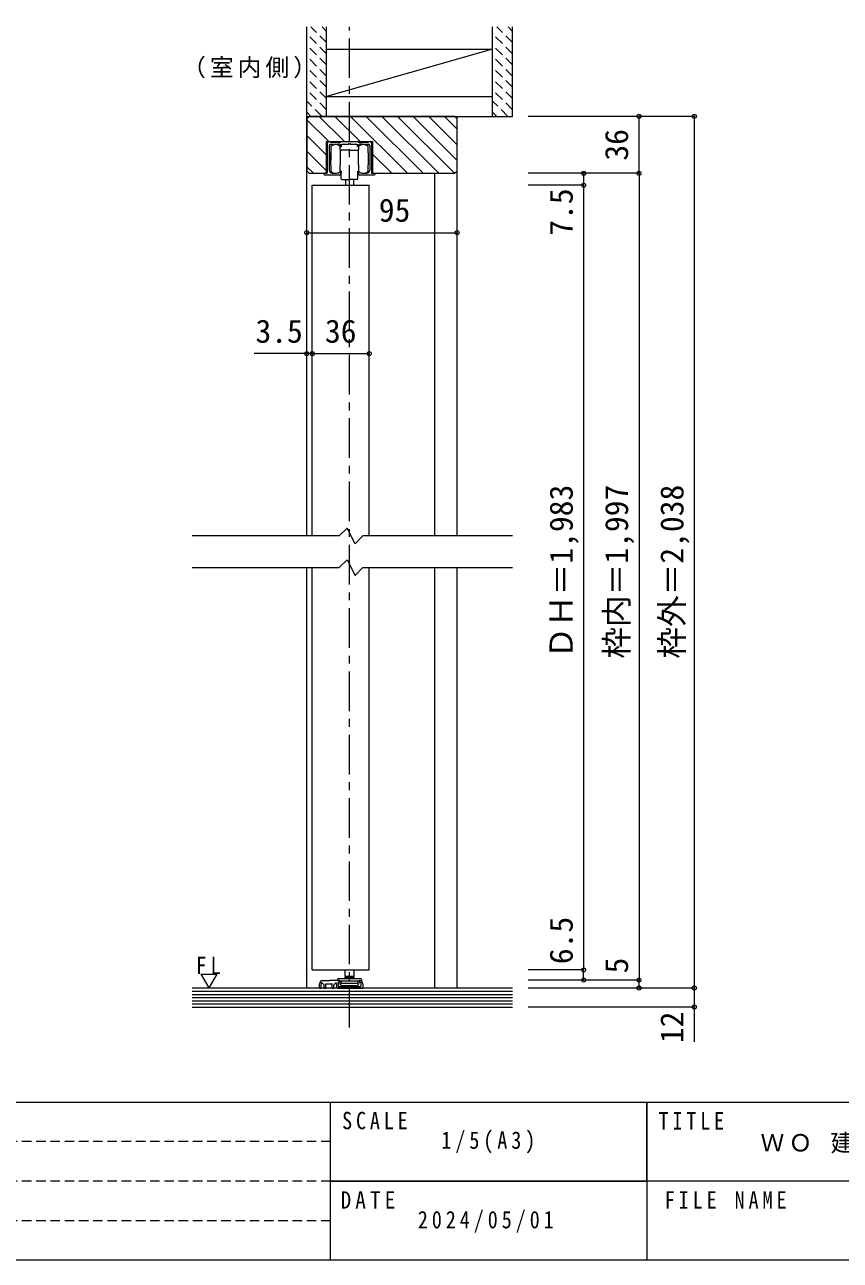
# Model space of a CAD drawing. Units: millimetres on the paper, with parts at other scales. Extents: x -197 to 281, y -138 to 137.
# Drawn here: x -20.8 to 82.3, y -138 to 18.1 of the extents above; entities that cross this region are included whole.
import ezdxf
from ezdxf.enums import TextEntityAlignment as Align

# ---------------------------------------------------------------- set-up
doc = ezdxf.new("R2010")
doc.units = ezdxf.units.MM
doc.header["$PDMODE"] = 32
doc.header["$PDSIZE"] = 0.5
doc.linetypes.add('CHAIN1', pattern=[8, 5, -1, 1, -1])
doc.linetypes.add('DASHED1', pattern=[1.8, 1.2, -0.6])
for name, color, linetype, lineweight in [('0-0_補助線', 7, 'Continuous', 9), ('0-1_通り芯', 4, 'CHAIN1', 9), ('0-3_仕上げ', 2, 'Continuous', 9), ('0-4_枠', 7, 'Continuous', 9), ('0-6_扉', 2, 'Continuous', 9), ('0-A_文字', 7, 'Continuous', 9), ('0-B_寸法', 7, 'Continuous', 9), ('0-C_ハッチ', 4, 'DASHED1', 9), ('F-0_補助線', 7, 'Continuous', 9)]:
    doc.layers.add(name, color=color, linetype=linetype, lineweight=lineweight)
doc.layers.add('F-A_文字', color=7, linetype='Continuous')
doc.styles.add('ＭＳ ゴシック', font='')
doc.styles.get('ＭＳ ゴシック').set_extended_font_data('MS Gothic')

# ---------------------------------------------------------------- blocks, each defined once
blk = doc.blocks.new('04')
at = {"layer": '0-0_補助線', "lineweight": 18}
for p, q in [((-2.785, 2.066), (-2.785, -1.734)), ((-2.585, 2.266), (-2.385, 2.266)), ((-2.545, 1.766), (-2.545, -1.353)), ((-2.385, 2.266), (-2.385, 2.246)), ((-2.345, 1.966), (-1.405, 1.966)), ((-1.085, 2.266), (1.115, 2.266)), ((-1.015, 1.646), (-1.039, 1.646)), ((-1.021, 1.646), (-1.015, 1.646)), ((-0.975, 1.966), (-0.085, 1.966)), ((-0.975, 1.686), (-0.975, 1.966)), ((-0.085, 1.966), (0.015, 2.066)), ((1.068, 1.646), (1.045, 1.646)), ((1.605, 1.966), (1.435, 1.966)), ((1.605, 1.966), (2.375, 1.966)), ((2.575, 1.766), (2.575, -1.353)), ((2.815, 2.066), (2.815, -1.734)), ((-3.185, -1.874), (-3.185, -1.794)), ((-2.785, -1.734), (-3.125, -1.734)), ((-1.305, -1.974), (-3.085, -1.974)), ((-2.185, -1.713), (-1.745, -1.713)), ((-1.105, -1.637), (-1.105, -1.774)), ((-0.484, -2.513), (-0.484, -2.543)), ((-0.484, -2.543), (-0.484, -3.234)), ((0.516, -2.513), (0.516, -2.543)), ((0.516, -2.543), (0.516, -3.234)), ((1.135, -1.637), (1.135, -1.774)), ((3.115, -1.974), (1.335, -1.974)), ((1.775, -1.713), (2.215, -1.713)), ((2.815, -1.734), (3.155, -1.734)), ((3.215, -1.794), (3.215, -1.874))]:
    blk.add_line(p, q, dxfattribs=at)
at = {"layer": '0-0_補助線'}
for p, q in [((-2.344, 1.687), (-2.344, 0.837)), ((-1.144, 1.287), (-1.144, 1.687)), ((1.176, 1.687), (1.176, 1.287)), ((2.376, 0.837), (2.376, 1.687)), ((-2.344, 1.047), (-2.344, -0.073)), ((-2.344, 0.647), (-2.344, 0.837)), ((-2.344, -0.473), (-2.344, 0.647)), ((-1.145, 1.19), (-1.045, 1.19)), ((-1.144, 1.287), (-1.144, 0.837)), ((-1.144, 0.837), (-1.144, 0.647)), ((-1.144, 0.647), (-1.144, -0.473)), ((-0.945, 1.19), (-1.045, 1.19)), ((-0.945, 1.19), (-1.045, 1.19)), ((0.015, 1.19), (-0.945, 1.19)), ((0.015, 1.19), (-0.945, 1.19)), ((0.015, 1.19), (0.975, 1.19)), ((0.015, 1.19), (0.975, 1.19)), ((0.975, 1.19), (1.075, 1.19)), ((0.975, 1.19), (1.075, 1.19)), ((1.175, 1.19), (1.075, 1.19)), ((1.176, 0.837), (1.176, 1.287)), ((1.176, 0.647), (1.176, 0.837)), ((1.176, -0.473), (1.176, 0.647)), ((2.376, 0.837), (2.376, 0.647)), ((2.376, 0.647), (2.376, -0.473)), ((-2.344, -0.663), (-2.344, -0.473)), ((-2.344, -0.663), (-2.344, -1.513)), ((-1.045, -1.45), (-1.145, -1.45)), ((-1.144, -0.473), (-1.144, -0.663)), ((-1.144, -1.113), (-1.144, -0.663)), ((-1.144, -1.513), (-1.144, -1.113)), ((-1.045, -1.71), (-1.045, -1.45)), ((-1.045, -1.45), (-1.045, -1.71)), ((1.075, -1.45), (1.175, -1.45)), ((1.075, -1.71), (1.075, -1.45)), ((1.075, -1.45), (1.075, -1.71)), ((1.176, -0.663), (1.176, -0.473)), ((1.176, -0.663), (1.176, -1.113)), ((1.176, -1.113), (1.176, -1.513)), ((2.376, -0.473), (2.376, -0.663)), ((2.376, -1.513), (2.376, -0.663)), ((-1.045, -2.41), (-1.045, -1.71)), ((-0.945, -2.51), (-0.585, -2.51)), ((-0.585, -2.51), (0.015, -2.51)), ((-0.485, -2.51), (0.015, -2.51)), ((0.515, -2.51), (0.015, -2.51)), ((0.615, -2.51), (0.015, -2.51)), ((0.975, -2.51), (0.615, -2.51)), ((1.075, -2.41), (1.075, -1.71))]:
    blk.add_line(p, q, dxfattribs=at)
at = {"layer": '0-0_補助線', "lineweight": 18}
for points in [[(-2.325, 2.186), (-1.085, 2.186), (-1.085, 2.266)], [(0.015, 2.066), (0.115, 1.966), (1.005, 1.966), (1.005, 1.686)], [(1.115, 2.266), (1.115, 2.186), (2.355, 2.186)], [(2.415, 2.246), (2.415, 2.266), (2.615, 2.266)]]:
    blk.add_lwpolyline(points, dxfattribs=at)
for centre, radius, start, end in [((-2.585, 2.066), 0.2, 90, 180), ((-2.345, 1.766), 0.2, 90, 180), ((-2.325, 2.246), 0.06, 180, 270), ((-1.405, 1.616), 0.35, 7.76643, 90), ((-1.039, 1.666), 0.02, 187.76643, 270), ((-1.015, 1.686), 0.04, 270, 0), ((1.045, 1.686), 0.04, 180, 270), ((1.068, 1.666), 0.02, 270, 352.23357), ((1.435, 1.616), 0.35, 90, 172.23357), ((2.355, 2.246), 0.06, 270, 0), ((2.375, 1.766), 0.2, 0, 90), ((2.615, 2.066), 0.2, 0, 90), ((-2.185, -1.353), 0.36, 180, 270), ((-1.185, -1.637), 0.08, 0, 121.23293), ((1.215, -1.637), 0.08, 58.76707, 180), ((2.215, -1.353), 0.36, 270, 0), ((-3.125, -1.794), 0.06, 90, 180), ((-3.085, -1.874), 0.1, 180, 270), ((-1.745, -0.713), 1, 270, 301.23293), ((-1.305, -1.774), 0.2, 270, 0), ((1.335, -1.774), 0.2, 180, 270), ((1.775, -0.713), 1, 238.76707, 270), ((3.115, -1.874), 0.1, 270, 0), ((3.155, -1.794), 0.06, 0, 90)]:
    blk.add_arc(centre, radius, start, end, dxfattribs=at)
at = {"layer": '0-0_補助線'}
for centre, radius, start, end in [((-1.744, 0.887), 1, 53.1301, 126.8699), ((1.776, 0.887), 1, 53.1301, 126.8699), ((-1.744, -0.713), 1, 233.1301, 306.8699), ((1.776, -0.713), 1, 233.1301, 306.8699), ((-0.945, -2.41), 0.1, 180, 270), ((0.975, -2.41), 0.1, 270, 0)]:
    blk.add_arc(centre, radius, start, end, dxfattribs=at)
blk = doc.blocks.new('03')
at = {"layer": '0-0_補助線'}
for p, q in [((-1.466, -0.07), (-1.466, 0.07)), ((-1.366, 0.17), (0.634, 0.17)), ((-0.566, 1.281), (-0.566, 0.474)), ((-0.566, 0.474), (0.634, 0.474)), ((-0.316, 0.43), (-0.566, 0.474)), ((-0.466, 0.37), (-0.566, 0.27)), ((-0.566, 0.17), (-0.566, 0.27)), ((0.634, 0.27), (-0.566, 0.27)), ((-0.466, 0.37), (0.534, 0.37)), ((-0.316, 0.43), (0.384, 0.43)), ((-0.316, 0.43), (-0.316, 0.37)), ((0.384, 0.43), (0.634, 0.474)), ((0.384, 0.43), (0.384, 0.37)), ((0.634, 0.27), (0.534, 0.37)), ((0.634, 0.474), (0.634, 1.281)), ((0.634, 0.27), (0.634, 0.17)), ((0.634, 0.17), (1.434, 0.17)), ((1.534, 0.07), (1.534, -0.07)), ((-1.466, -0.07), (-1.292, -0.07)), ((-1.292, -0.07), (-1.002, -0.116)), ((-1.002, -0.116), (-0.976, -0.12)), ((-0.976, -0.35), (-0.976, -0.12)), ((-0.976, -0.123), (1.044, -0.123)), ((-0.976, -0.39), (1.044, -0.39)), ((-0.966, -0.69), (1.034, -0.69)), ((1.044, -0.12), (1.36, -0.07)), ((1.044, -0.12), (1.044, -0.35)), ((1.36, -0.07), (1.534, -0.07))]:
    blk.add_line(p, q, dxfattribs=at)
for points in [[(-1.126, -0.53), (-1.126, -0.39), (-1.016, -0.39)], [(-1.016, -0.39), (-0.976, -0.39), (-0.976, -0.35)], [(1.044, -0.35), (1.044, -0.39), (1.084, -0.39)], [(1.084, -0.39), (1.194, -0.39), (1.194, -0.53)]]:
    blk.add_lwpolyline(points, dxfattribs=at)
for centre, radius, start, end in [((-1.366, 0.07), 0.1, 90, 180), ((1.434, 0.07), 0.1, 0, 90), ((-0.966, -0.53), 0.16, 180, 270), ((1.034, -0.53), 0.16, 270, 0)]:
    blk.add_arc(centre, radius, start, end, dxfattribs=at)

msp = doc.modelspace()

# ---------------------------------------------------------------- linework, layer by layer
at = {"layer": '0-0_補助線'}
msp.add_line((21.451, -102.72), (21.451, -102.82), dxfattribs=at)
at = {"layer": '0-1_通り芯'}
msp.add_line((20.231, -108.6), (20.231, 17.85), dxfattribs=at)
at = {"layer": '0-3_仕上げ'}
for p, q in [((14.831, 6.55), (14.831, 17.85)), ((17.331, 6.55), (17.331, 17.85)), ((38.331, 6.55), (38.331, 17.85)), ((40.831, 6.55), (40.831, 17.85)), ((17.331, 15.05), (38.331, 15.05)), ((17.331, 9.05), (38.331, 9.05)), ((14.831, 6.55), (40.831, 6.55)), ((40.831, -103.6), (0.331, -103.6)), ((0.331, -106), (40.831, -106))]:
    msp.add_line(p, q, dxfattribs=at)
at = {"layer": '0-3_仕上げ', "color": 7}
for p, q in [((38.331, 15.05), (17.331, 9.05)), ((0.331, -104), (40.831, -104)), ((0.331, -104.4), (40.831, -104.4)), ((0.331, -104.8), (40.831, -104.8)), ((0.331, -105.2), (40.831, -105.2)), ((0.331, -105.6), (40.831, -105.6))]:
    msp.add_line(p, q, dxfattribs=at)
at = {"layer": '0-4_枠', "color": 4}
for p, q in [((14.831, -46.477), (14.831, 6.55)), ((33.831, -46.477), (33.831, 6.55)), ((31.031, -46.477), (31.031, -0.65)), ((14.831, -103.6), (14.831, -50.477)), ((31.031, -103.6), (31.031, -50.477)), ((33.831, -103.6), (33.831, -50.477))]:
    msp.add_line(p, q, dxfattribs=at)
at = {"layer": '0-4_枠', "color": 3}
for p, q in [((15.131, 6.55), (14.831, 6.25)), ((14.831, 6.25), (14.831, -0.35)), ((33.531, 6.55), (15.131, 6.55)), ((17.331, 3.35), (23.131, 3.35)), ((14.831, -0.35), (15.131, -0.65))]:
    msp.add_line(p, q, dxfattribs=at)
at = {"layer": '0-4_枠'}
for p, q in [((16.831, -102.66), (17.571, -102.66)), ((17.631, -102.72), (17.571, -102.66)), ((17.631, -102.72), (17.691, -102.66)), ((18.951, -102.66), (17.691, -102.66)), ((18.268, -103.172), (18.468, -102.972)), ((18.571, -103.015), (18.571, -103.4)), ((18.791, -102.92), (18.791, -103.32)), ((18.971, -102.86), (18.851, -102.86)), ((19.011, -102.72), (19.011, -102.82)), ((21.451, -102.72), (21.451, -102.82)), ((21.491, -102.86), (21.611, -102.86)), ((21.671, -102.92), (21.671, -103.32)), ((16.431, -103.6), (16.431, -103.06)), ((16.431, -103.6), (16.631, -103.6)), ((16.631, -103.6), (16.631, -103.051)), ((17.011, -103.6), (17.231, -103.6)), ((17.231, -103.6), (17.231, -103.08)), ((17.251, -103.06), (18.011, -103.06)), ((18.031, -103.6), (18.031, -103.08)), ((18.031, -103.6), (18.251, -103.6)), ((18.251, -103.6), (18.251, -103.215)), ((18.771, -103.6), (21.911, -103.6)), ((18.891, -103.42), (20.171, -103.42)), ((20.231, -103.48), (20.171, -103.42)), ((21.911, -103.06), (21.911, -103.6))]:
    msp.add_line(p, q, dxfattribs=at)
at = {"layer": '0-4_枠', "color": 3}
for points in [[(33.531, -0.65), (33.831, -0.35), (33.831, 6.25), (33.531, 6.55)], [(15.131, -0.65), (17.331, -0.65), (17.331, 3.35)], [(23.131, 3.35), (23.131, -0.65), (33.531, -0.65)]]:
    msp.add_lwpolyline(points, dxfattribs=at)
at = {"layer": '0-4_枠'}
for points in [[(17.011, -103.6), (17.011, -103.19), (16.801, -102.981)], [(20.231, -103.48), (20.291, -103.42), (21.571, -103.42)]]:
    msp.add_lwpolyline(points, dxfattribs=at)
for centre, radius, start, end in [((16.831, -103.06), 0.4, 90, 180), ((16.731, -103.051), 0.1, 45, 180), ((18.511, -103.015), 0.06, 360, 135), ((18.851, -102.92), 0.06, 90, 180), ((18.951, -102.72), 0.06, 360, 90), ((18.971, -102.82), 0.04, 270, 360), ((21.511, -102.72), 0.06, 90, 180), ((21.491, -102.82), 0.04, 180, 270), ((21.511, -103.06), 0.4, 360, 90), ((21.611, -102.92), 0.06, 0, 90), ((17.251, -103.08), 0.02, 90, 180), ((18.011, -103.08), 0.02, 0, 90), ((18.311, -103.215), 0.06, 135, 180), ((18.771, -103.4), 0.2, 180, 270), ((18.891, -103.32), 0.1, 180, 270), ((21.571, -103.32), 0.1, 270, 0)]:
    msp.add_arc(centre, radius, start, end, dxfattribs=at)
at = {"layer": '0-6_扉', "color": 6}
for p, q in [((15.531, -2.15), (22.731, -2.15)), ((15.531, -46.477), (15.531, -2.15)), ((22.731, -46.477), (22.731, -2.15)), ((15.531, -101.3), (15.531, -50.477)), ((22.731, -101.3), (22.731, -50.477)), ((15.531, -101.3), (22.731, -101.3))]:
    msp.add_line(p, q, dxfattribs=at)
at = {"layer": '0-6_扉'}
for p, q in [((18.931, -46.477), (0.331, -46.477)), ((40.831, -46.477), (21.931, -46.477)), ((0.331, -50.477), (18.931, -50.477)), ((21.931, -50.477), (40.831, -50.477))]:
    msp.add_line(p, q, dxfattribs=at)
for points in [[(21.931, -46.477), (20.931, -47.477), (19.931, -45.477), (18.931, -46.477)], [(18.931, -50.477), (19.931, -49.477), (20.931, -51.477), (21.931, -50.477)]]:
    msp.add_lwpolyline(points, dxfattribs=at)
at = {"layer": '0-A_文字'}
msp.add_line((1.444, -101.837), (2.444, -103.569), dxfattribs=at)
msp.add_lwpolyline([(1.444, -101.837), (3.444, -101.837), (2.444, -103.569)], dxfattribs=at)
at = {"layer": '0-B_寸法', "color": 4}
for p, q in [((56.831, 6.55), (42.831, 6.55)), ((63.831, 6.55), (56.831, 6.55)), ((56.831, -0.65), (56.831, 6.55)), ((63.831, -103.6), (63.831, 6.55)), ((56.831, -0.65), (42.831, -0.65)), ((49.831, -0.65), (49.831, -2.15)), ((56.831, -0.65), (56.831, -102.6)), ((49.831, -2.15), (42.831, -2.15)), ((49.831, -2.15), (49.831, -101.3)), ((14.831, -8.15), (14.831, -3.15)), ((33.831, -8.15), (33.831, -3.15)), ((14.831, -8.15), (33.831, -8.15)), ((15.531, -23.438), (8.188, -23.438)), ((15.531, -23.438), (22.731, -23.438)), ((49.831, -101.3), (42.831, -101.3)), ((49.831, -102.6), (49.831, -101.3)), ((56.831, -102.6), (42.831, -102.6)), ((49.831, -102.6), (42.831, -102.6)), ((56.831, -103.6), (56.831, -102.6)), ((56.831, -103.6), (42.831, -103.6)), ((63.831, -106), (42.831, -106))]:
    msp.add_line(p, q, dxfattribs=at)
msp.add_lwpolyline([(63.831, -110.379), (63.831, -103.6), (42.831, -103.6)], dxfattribs=at)
at = {"layer": '0-B_寸法'}
for p in [(56.831, 6.55), (63.831, 6.55), (49.831, -0.65), (56.831, -0.65), (49.831, -2.15), (14.831, -8.15), (33.831, -8.15), (14.831, -23.438), (15.531, -23.438), (22.731, -23.438), (49.831, -101.3), (49.831, -102.6), (56.831, -102.6), (56.831, -103.6), (63.831, -103.6), (63.831, -106)]:
    msp.add_point(p, dxfattribs=at)
at = {"layer": '0-C_ハッチ'}
for p, q in [((17.331, 15.877), (15.357, 17.85)), ((17.331, 17.291), (16.771, 17.85)), ((40.831, 15.877), (38.857, 17.85)), ((40.831, 17.291), (40.271, 17.85)), ((17.331, 14.462), (14.831, 16.962)), ((40.831, 14.462), (38.331, 16.962)), ((17.331, 13.048), (14.831, 15.548)), ((17.331, 11.634), (14.831, 14.134)), ((40.831, 13.048), (38.331, 15.548)), ((40.831, 11.634), (38.331, 14.134)), ((17.331, 10.22), (14.831, 12.72)), ((40.831, 10.22), (38.331, 12.72)), ((17.331, 8.806), (14.831, 11.306)), ((40.831, 8.806), (38.331, 11.306)), ((17.331, 7.391), (14.831, 9.891)), ((40.831, 7.391), (38.331, 9.891)), ((16.758, 6.55), (14.831, 8.477)), ((40.258, 6.55), (38.331, 8.477)), ((15.343, 6.55), (14.831, 7.063)), ((38.843, 6.55), (38.331, 7.063))]:
    msp.add_line(p, q, dxfattribs=at)
at = {"layer": '0-C_ハッチ', "linetype": 'Continuous'}
for p, q in [((19.587, 3.35), (16.387, 6.55)), ((21.567, 3.35), (18.367, 6.55)), ((27.546, -0.65), (20.346, 6.55)), ((29.526, -0.65), (22.326, 6.55)), ((31.506, -0.65), (24.306, 6.55)), ((33.486, -0.65), (26.286, 6.55)), ((33.831, 0.985), (28.266, 6.55)), ((33.831, 2.965), (30.246, 6.55)), ((33.831, 4.945), (32.226, 6.55)), ((17.607, 3.35), (14.831, 6.126)), ((17.331, 1.646), (14.831, 4.146)), ((17.331, -0.334), (14.831, 2.166)), ((25.567, -0.65), (23.131, 1.786)), ((15.667, -0.65), (14.831, 0.186))]:
    msp.add_line(p, q, dxfattribs=at)
at = {"layer": 'F-0_補助線', "color": 3, "lineweight": 18}
msp.add_line((-197.169, -118), (197.831, -118), dxfattribs=at)
at = {"layer": 'F-0_補助線', "color": 2, "linetype": 'DASHED1', "lineweight": 18}
for p, q in [((17.831, -123), (-57.169, -123)), ((17.831, -128), (-57.169, -128)), ((17.831, -133), (-57.169, -133))]:
    msp.add_line(p, q, dxfattribs=at)
at = {"layer": 'F-0_補助線', "color": 3, "lineweight": 18}
msp.add_lwpolyline([(-197.169, 137), (197.831, 137), (197.831, -138), (-197.169, -138)], close=True, dxfattribs=at)
at = {"layer": 'F-0_補助線', "color": 2, "lineweight": 18}
for points in [[(17.831, -118), (57.831, -118), (57.831, -128), (17.831, -128)], [(57.831, -118), (177.831, -118), (177.831, -128), (57.831, -128)], [(17.831, -128), (57.831, -128), (57.831, -138), (17.831, -138)]]:
    msp.add_lwpolyline(points, close=True, dxfattribs=at)

# ---------------------------------------------------------------- block references
at = {"layer": '0-0_補助線'}
for name, p in [('04', (20.216, 1.084)), ('03', (20.197, -102.581))]:
    msp.add_blockref(name, p, dxfattribs=at)

# ---------------------------------------------------------------- texts
at = {"layer": '0-A_文字', "char_height": 2.199, "attachment_point": 7, "style": 'ＭＳ ゴシック'}
for s, insert in [('\\T1.17;（室内側）', (-0.919, 11.35)), ('\\T1.36;\\W0.9;FL', (0.819, -101.837))]:
    msp.add_mtext(s, dxfattribs=dict(at, insert=insert))
at = {"layer": '0-B_寸法', "style": 'ＭＳ ゴシック'}
for s, p in [('36', (56.331, 0.95)), ('7.5', (49.331, -8.544)), ('ＤＨ＝1,983', (49.331, -61.977)), ('枠内＝1,997', (56.331, -61.977)), ('枠外＝2,038', (63.331, -61.977)), ('6.5', (49.331, -100.582)), ('5', (56.331, -101.752)), ('12', (63.331, -110.566))]:
    msp.add_text(s, height=2.933, rotation=90, dxfattribs=at).set_placement(p, align=Align.BOTTOM_LEFT)
for s, p in [('95', (23.94, -7.65)), ('3.5', (8.347, -22.938)), ('36', (17.131, -22.938))]:
    msp.add_text(s, height=2.933, dxfattribs=at).set_placement(p, align=Align.BOTTOM_LEFT)
at = {"layer": 'F-A_文字', "char_height": 2.199, "attachment_point": 7, "style": 'ＭＳ ゴシック'}
for s, insert in [('\\T1.38;\\W0.85;SCALE', (19.3, -121.478)), ('\\T1.38;\\W0.85;TITLE', (59.3, -121.478)), ('\\T1.39;\\W0.85;1/5(A3)', (31.843, -124.5)), ('\\T1.18;ＷＯ\\~建具\\~Ｈ２０ルーバークローゼット\\~下地枠\\~間口９尺', (72.193, -124.5)), ('\\T1.38;\\W0.9;DATE', (19.106, -131.478)), ('\\T1.39;\\W0.85;FILE\\~NAME', (60.075, -131.478)), ('\\T1.39;\\W0.85;2024/05/01', (28.87, -134.5))]:
    msp.add_mtext(s, dxfattribs=dict(at, insert=insert))

doc.saveas('drawing.dxf')
